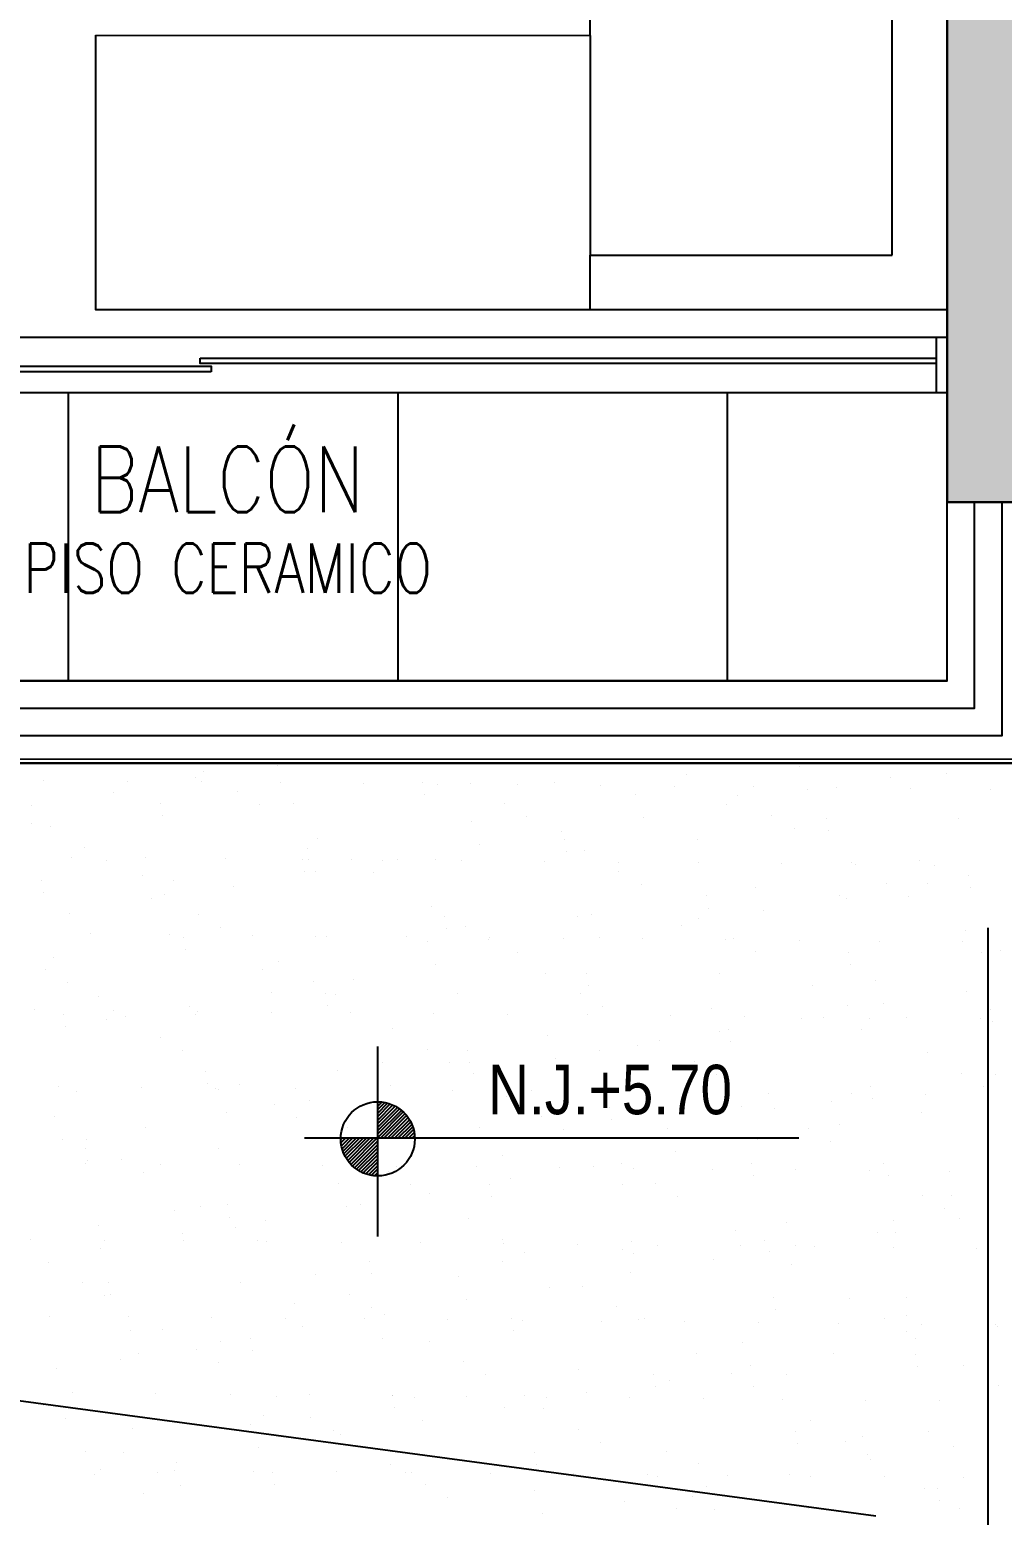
# Model space of a CAD drawing. Header units: millimetres. Extents: x -3 to 53, y -269 to 39.
# Drawn here: x 13.28 to 15.05, y 20.831 to 23.535 of the extents above; entities that cross this region are included whole.
import ezdxf
from ezdxf.enums import TextEntityAlignment as Align
from ezdxf.xclip import XClip

# ---------------------------------------------------------------- set-up
doc = ezdxf.new("R2010")
doc.units = ezdxf.units.MM
doc.header["$LTSCALE"] = 15
doc.header["$XCLIPFRAME"] = 2
for name, pattern in [('ACAD_ISO07W100', [3, 0, -3]), ('HIDDEN2', [0.1875, 0.125, -0.0625]), ('PHANTOM', [63.5, 31.75, -6.35, 6.35, -6.35, 6.35, -6.35]), ('PHANTOM2', [1.25, 0.625, -0.125, 0.125, -0.125, 0.125, -0.125])]:
    doc.linetypes.add(name, pattern=pattern)
doc.layers.get('0').update_dxf_attribs({"color": 250})
for name, color, linetype in [('A-BARANDAS', 250, 'Continuous'), ('A-EJES', 251, 'PHANTOM'), ('A-EST HATCH', 250, 'Continuous'), ('A-EST PLACAS', 250, 'Continuous'), ('A-EST VIGAS', 250, 'HIDDEN2'), ('A-HATCH', 250, 'Continuous'), ('A-MOBILIARIO', 250, 'Continuous'), ('A-MURO BAJO', 251, 'Continuous'), ('A-NIVELES-NPT', 252, 'Continuous'), ('A-PROYECCIONES', 250, 'HIDDEN2'), ('A-TEXTO-ACABADO PISO', 250, 'Continuous'), ('A-TEXTO-AMBIENTE', 252, 'Continuous'), ('DLP_MOBILIARIO FIJO', 250, 'Continuous'), ('DLP_VERDE', 250, 'Continuous')]:
    doc.layers.add(name, color=color, linetype=linetype)
doc.layers.add('A-MUROS', color=252, linetype='Continuous', lineweight=30)
doc.styles.add('R80', font='ARIALN.TTF', dxfattribs={"height": 2.03})
doc.styles.add('ROMANS', font='romans.shx', dxfattribs={"width": 0.8})

# ---------------------------------------------------------------- blocks, each defined once
blk = doc.blocks.new('A$C9f73720c')
at = {"layer": 'A-MURO BAJO'}
blk.add_line((59.2224, 107.0787, 0), (53.4761, 88.235, 0), dxfattribs=at)
at = {"layer": 'A-PROYECCIONES'}
blk.add_line((51.8921, 84.3407, 0), (70.8171, 125.5768, 0), dxfattribs=at)
at = {"layer": 'DLP_VERDE'}
blk.add_line((59.2325, 107.0756), (53.4804, 88.2337), dxfattribs=at)
at = {"layer": 'DLP_VERDE', "linetype": 'Continuous'}
for p, q in [((56.1618, 96.8551), (56.1618, 96.8551)), ((56.1116, 96.7879), (56.1116, 96.7879)), ((56.1964, 96.7845), (56.1964, 96.7845)), ((56.4481, 96.7868), (56.4481, 96.7868)), ((56.3004, 96.7708), (56.3004, 96.7708)), ((56.3225, 96.7679), (56.3225, 96.7679)), ((56.4415, 96.7522), (56.4415, 96.7522)), ((56.3944, 96.7375), (56.3944, 96.7375)), ((56.4129, 96.725), (56.4129, 96.725)), ((56.5455, 96.7385), (56.5455, 96.7385)), ((56.5675, 96.7356), (56.5675, 96.7356)), ((56.1183, 96.7173), (56.1183, 96.7173)), ((56.2484, 96.6943), (56.2484, 96.6943)), ((56.2646, 96.718), (56.2646, 96.718)), ((56.2928, 96.6963), (56.2928, 96.6963)), ((56.5015, 96.7054), (56.5015, 96.7054)), ((56.5563, 96.7168), (56.5563, 96.7168)), ((56.6614, 96.7124), (56.6614, 96.7124)), ((56.0885, 96.6874), (56.0885, 96.6874)), ((56.6755, 96.6856), (56.6755, 96.6856)), ((56.3046, 96.6552), (56.3046, 96.6552)), ((56.6411, 96.6541), (56.6411, 96.6541)), ((56.2702, 96.6237), (56.2702, 96.6237)), ((56.0777, 96.5884), (56.0777, 96.5884)), ((56.5157, 96.5879), (56.5157, 96.5879)), ((56.5874, 96.6048), (56.5874, 96.6048)), ((56.9537, 96.5874), (56.9537, 96.5874)), ((56.2164, 96.5745), (56.2164, 96.5745)), ((56.2212, 96.5802), (56.2212, 96.5802)), ((56.3674, 96.5809), (56.3674, 96.5809)), ((56.6592, 96.5797), (56.6592, 96.5797)), ((56.688, 96.5642), (56.688, 96.5642)), ((56.8055, 96.5803), (56.8055, 96.5803)), ((56.8479, 96.5712), (56.8479, 96.5712)), ((56.8923, 96.5731), (56.8923, 96.5731)), ((57.0972, 96.5791), (57.0972, 96.5791)), ((57.101, 96.5822), (57.101, 96.5822)), ((56.0219, 96.5351), (56.0219, 96.5351)), ((56.0663, 96.5371), (56.0663, 96.5371)), ((56.1263, 96.5536), (56.1263, 96.5536)), ((56.1483, 96.5507), (56.1483, 96.5507)), ((56.2673, 96.535), (56.2673, 96.535)), ((56.275, 96.5462), (56.275, 96.5462)), ((56.4349, 96.5532), (56.4349, 96.5532)), ((56.4793, 96.5551), (56.4793, 96.5551)), ((56.8685, 96.5529), (56.8685, 96.5529)), ((57.205, 96.5517), (57.205, 96.5517)), ((56.3713, 96.5213), (56.3713, 96.5213)), ((56.3933, 96.5184), (56.3933, 96.5184)), ((56.4976, 96.5225), (56.4976, 96.5225)), ((56.8341, 96.5214), (56.8341, 96.5214)), ((56.1266, 96.4922), (56.1266, 96.4922)), ((56.4632, 96.491), (56.4632, 96.491)), ((56.5123, 96.5028), (56.5123, 96.5028)), ((56.6163, 96.4891), (56.6163, 96.4891)), ((56.6384, 96.4862), (56.6384, 96.4862)), ((57.1513, 96.5025), (57.1513, 96.5025)), ((56.0922, 96.4606), (56.0922, 96.4606)), ((56.1805, 96.4513), (56.1805, 96.4513)), ((56.6186, 96.4508), (56.6186, 96.4508)), ((56.7574, 96.4705), (56.7574, 96.4705)), ((56.7803, 96.4721), (56.7803, 96.4721)), ((56.8614, 96.4568), (56.8614, 96.4568)), ((56.8834, 96.4539), (56.8834, 96.4539)), ((57.0566, 96.4503), (57.0566, 96.4503)), ((56.0322, 96.4443), (56.0322, 96.4443)), ((56.324, 96.4431), (56.324, 96.4431)), ((56.4094, 96.4418), (56.4094, 96.4418)), ((56.4703, 96.4438), (56.4703, 96.4438)), ((56.762, 96.4426), (56.762, 96.4426)), ((56.8745, 96.423), (56.8745, 96.423)), ((56.9083, 96.4432), (56.9083, 96.4432)), ((57.0024, 96.4382), (57.0024, 96.4382)), ((57.0344, 96.43), (57.0344, 96.43)), ((57.0788, 96.432), (57.0788, 96.432)), ((57.1064, 96.4246), (57.1064, 96.4246)), ((57.2001, 96.442), (57.2001, 96.442)), ((57.2875, 96.4411), (57.2875, 96.4411)), ((57.3463, 96.4427), (57.3463, 96.4427)), ((56.0385, 96.4114), (56.0385, 96.4114)), ((56.2528, 96.3959), (56.2528, 96.3959)), ((56.4615, 96.405), (56.4615, 96.405)), ((56.6214, 96.412), (56.6214, 96.412)), ((56.6658, 96.4139), (56.6658, 96.4139)), ((57.0615, 96.4202), (57.0615, 96.4202)), ((57.1284, 96.4217), (57.1284, 96.4217)), ((57.2474, 96.406), (57.2474, 96.406)), ((57.398, 96.4191), (57.398, 96.4191)), ((56.0485, 96.387), (56.0485, 96.387)), ((56.2084, 96.394), (56.2084, 96.394)), ((56.6905, 96.3898), (56.6905, 96.3898)), ((57.0271, 96.3887), (57.0271, 96.3887)), ((57.3442, 96.3698), (57.3442, 96.3698)), ((57.3514, 96.3923), (57.3514, 96.3923)), ((57.3735, 96.3894), (57.3735, 96.3894)), ((56.3196, 96.3595), (56.3196, 96.3595)), ((56.6561, 96.3583), (56.6561, 96.3583)), ((55.9742, 96.3335), (55.9742, 96.3335)), ((56.0931, 96.3178), (56.0931, 96.3178)), ((56.2834, 96.3142), (56.2834, 96.3142)), ((56.2852, 96.328), (56.2852, 96.328)), ((56.9733, 96.3394), (56.9733, 96.3394)), ((55.9888, 96.3065), (55.9888, 96.3065)), ((56.1351, 96.3072), (56.1351, 96.3072)), ((56.1971, 96.3041), (56.1971, 96.3041)), ((56.2192, 96.3012), (56.2192, 96.3012)), ((56.4268, 96.306), (56.4268, 96.306)), ((56.5731, 96.3067), (56.5731, 96.3067)), ((56.6024, 96.3091), (56.6024, 96.3091)), ((56.7214, 96.3137), (56.7214, 96.3137)), ((56.8649, 96.3055), (56.8649, 96.3055)), ((57.0111, 96.3061), (57.0111, 96.3061)), ((57.1594, 96.3132), (57.1594, 96.3132)), ((57.2209, 96.2889), (57.2209, 96.2889)), ((57.2545, 96.2875), (57.2545, 96.2875)), ((57.2653, 96.2908), (57.2653, 96.2908)), ((57.3029, 96.3049), (57.3029, 96.3049)), ((56.2315, 96.2787), (56.2315, 96.2787)), ((56.3382, 96.2856), (56.3382, 96.2856)), ((56.4422, 96.2719), (56.4422, 96.2719)), ((56.4642, 96.269), (56.4642, 96.269)), ((56.648, 96.2638), (56.648, 96.2638)), ((56.8079, 96.2708), (56.8079, 96.2708)), ((56.8523, 96.2728), (56.8523, 96.2728)), ((57.061, 96.2819), (57.061, 96.2819)), ((55.9819, 96.2348), (55.9819, 96.2348)), ((56.0263, 96.2367), (56.0263, 96.2367)), ((56.235, 96.2458), (56.235, 96.2458)), ((56.3949, 96.2528), (56.3949, 96.2528)), ((56.4393, 96.2547), (56.4393, 96.2547)), ((56.5832, 96.2533), (56.5832, 96.2533)), ((56.6872, 96.2396), (56.6872, 96.2396)), ((56.7092, 96.2367), (56.7092, 96.2367)), ((56.8835, 96.2572), (56.8835, 96.2572)), ((57.22, 96.256), (57.22, 96.256)), ((56.5126, 96.2268), (56.5126, 96.2268)), ((56.8282, 96.221), (56.8282, 96.221)), ((56.8491, 96.2256), (56.8491, 96.2256)), ((56.9322, 96.2074), (56.9322, 96.2074)), ((57.1663, 96.2067), (57.1663, 96.2067)), ((56.1417, 96.1964), (56.1417, 96.1964)), ((56.4782, 96.1953), (56.4782, 96.1953)), ((56.9543, 96.2045), (56.9543, 96.2045)), ((57.0733, 96.1888), (57.0733, 96.1888)), ((55.9482, 96.1776), (55.9482, 96.1776)), ((56.0916, 96.1694), (56.0916, 96.1694)), ((56.1073, 96.1649), (56.1073, 96.1649)), ((56.2379, 96.1701), (56.2379, 96.1701)), ((56.3862, 96.1771), (56.3862, 96.1771)), ((56.5297, 96.1689), (56.5297, 96.1689)), ((56.6759, 96.1696), (56.6759, 96.1696)), ((56.7954, 96.1764), (56.7954, 96.1764)), ((56.8242, 96.1766), (56.8242, 96.1766)), ((56.9677, 96.1684), (56.9677, 96.1684)), ((57.114, 96.169), (57.114, 96.169)), ((57.1773, 96.1751), (57.1773, 96.1751)), ((57.1993, 96.1722), (57.1993, 96.1722)), ((57.2623, 96.1761), (57.2623, 96.1761)), ((57.3183, 96.1565), (57.3183, 96.1565)), ((56.4244, 96.146), (56.4244, 96.146)), ((56.9944, 96.1296), (56.9944, 96.1296)), ((57.0388, 96.1316), (57.0388, 96.1316)), ((57.2475, 96.1407), (57.2475, 96.1407)), ((55.919, 96.1006), (55.919, 96.1006)), ((56.0535, 96.1156), (56.0535, 96.1156)), ((56.4215, 96.1046), (56.4215, 96.1046)), ((56.5814, 96.1116), (56.5814, 96.1116)), ((56.6258, 96.1136), (56.6258, 96.1136)), ((56.8345, 96.1227), (56.8345, 96.1227)), ((57.0765, 96.1245), (57.0765, 96.1245)), ((56.0085, 96.0866), (56.0085, 96.0866)), ((56.023, 96.0869), (56.023, 96.0869)), ((56.045, 96.084), (56.045, 96.084)), ((56.1684, 96.0936), (56.1684, 96.0936)), ((56.2128, 96.0955), (56.2128, 96.0955)), ((56.7056, 96.0941), (56.7056, 96.0941)), ((57.0421, 96.0929), (57.0421, 96.0929)), ((56.164, 96.0684), (56.164, 96.0684)), ((56.268, 96.0547), (56.268, 96.0547)), ((56.29, 96.0518), (56.29, 96.0518)), ((56.3346, 96.0637), (56.3346, 96.0637)), ((56.6712, 96.0626), (56.6712, 96.0626)), ((55.9027, 96.0335), (55.9027, 96.0335)), ((55.9637, 96.0334), (55.9637, 96.0334)), ((56.051, 96.0405), (56.051, 96.0405)), ((56.1945, 96.0323), (56.1945, 96.0323)), ((56.3002, 96.0322), (56.3002, 96.0322)), ((56.3407, 96.033), (56.3407, 96.033)), ((56.409, 96.0361), (56.409, 96.0361)), ((56.489, 96.04), (56.489, 96.04)), ((56.513, 96.0224), (56.513, 96.0224)), ((56.5351, 96.0195), (56.5351, 96.0195)), ((56.6325, 96.0318), (56.6325, 96.0318)), ((56.7788, 96.0325), (56.7788, 96.0325)), ((56.9271, 96.0395), (56.9271, 96.0395)), ((56.9883, 96.0437), (56.9883, 96.0437)), ((57.0705, 96.0313), (57.0705, 96.0313)), ((57.2168, 96.0319), (57.2168, 96.0319)), ((55.9293, 96.0018), (55.9293, 96.0018)), ((56.6174, 96.0133), (56.6174, 96.0133)), ((56.6541, 96.0038), (56.6541, 96.0038)), ((56.7581, 95.9902), (56.7581, 95.9902)), ((57.2253, 95.9904), (57.2253, 95.9904)), ((57.2695, 95.9918), (57.2695, 95.9918)), ((56.2465, 95.9829), (56.2465, 95.9829)), ((56.608, 95.9635), (56.608, 95.9635)), ((56.7679, 95.9704), (56.7679, 95.9704)), ((56.7801, 95.9873), (56.7801, 95.9873)), ((56.8123, 95.9724), (56.8123, 95.9724)), ((56.8991, 95.9716), (56.8991, 95.9716)), ((57.021, 95.9815), (57.021, 95.9815)), ((57.1809, 95.9885), (57.1809, 95.9885)), ((55.8756, 95.9526), (55.8756, 95.9526)), ((55.9863, 95.9363), (55.9863, 95.9363)), ((56.195, 95.9454), (56.195, 95.9454)), ((56.3549, 95.9524), (56.3549, 95.9524)), ((56.3993, 95.9543), (56.3993, 95.9543)), ((56.8985, 95.9614), (56.8985, 95.9614)), ((57.0031, 95.9579), (57.0031, 95.9579)), ((57.0251, 95.955), (57.0251, 95.955)), ((57.1441, 95.9393), (57.1441, 95.9393)), ((57.2351, 95.9602), (57.2351, 95.9602)), ((55.9419, 95.9344), (55.9419, 95.9344)), ((56.5276, 95.931), (56.5276, 95.931)), ((56.8641, 95.9299), (56.8641, 95.9299)), ((57.1813, 95.911), (57.1813, 95.911)), ((57.2481, 95.9256), (57.2481, 95.9256)), ((55.8593, 95.8957), (55.8593, 95.8957)), ((56.0056, 95.8964), (56.0056, 95.8964)), ((56.1538, 95.9034), (56.1538, 95.9034)), ((56.1567, 95.9007), (56.1567, 95.9007)), ((56.2973, 95.8952), (56.2973, 95.8952)), ((56.4436, 95.8959), (56.4436, 95.8959)), ((56.4932, 95.8995), (56.4932, 95.8995)), ((56.5919, 95.9029), (56.5919, 95.9029)), ((56.7353, 95.8947), (56.7353, 95.8947)), ((56.8816, 95.8954), (56.8816, 95.8954)), ((57.0299, 95.9024), (57.0299, 95.9024)), ((57.1734, 95.8942), (57.1734, 95.8942)), ((55.8488, 95.8697), (55.8488, 95.8697)), ((55.8709, 95.8668), (55.8709, 95.8668)), ((56.1223, 95.8691), (56.1223, 95.8691)), ((56.8104, 95.8806), (56.8104, 95.8806)), ((55.9898, 95.8512), (55.9898, 95.8512)), ((56.0939, 95.8375), (56.0939, 95.8375)), ((56.1159, 95.8346), (56.1159, 95.8346)), ((56.4395, 95.8502), (56.4395, 95.8502)), ((56.9544, 95.8293), (56.9544, 95.8293)), ((56.9988, 95.8312), (56.9988, 95.8312)), ((57.0915, 95.8287), (57.0915, 95.8287)), ((57.2075, 95.8403), (57.2075, 95.8403)), ((56.0685, 95.8199), (56.0685, 95.8199)), ((56.2349, 95.8189), (56.2349, 95.8189)), ((56.3389, 95.8052), (56.3389, 95.8052)), ((56.3609, 95.8023), (56.3609, 95.8023)), ((56.3815, 95.8043), (56.3815, 95.8043)), ((56.5414, 95.8112), (56.5414, 95.8112)), ((56.5858, 95.8132), (56.5858, 95.8132)), ((56.7945, 95.8223), (56.7945, 95.8223)), ((55.9686, 95.7862), (55.9686, 95.7862)), ((56.1284, 95.7932), (56.1284, 95.7932)), ((56.1728, 95.7951), (56.1728, 95.7951)), ((56.4799, 95.7866), (56.4799, 95.7866)), ((56.7206, 95.7983), (56.7206, 95.7983)), ((57.0571, 95.7972), (57.0571, 95.7972)), ((55.8186, 95.7669), (55.8186, 95.7669)), ((55.9621, 95.7586), (55.9621, 95.7586)), ((56.1084, 95.7593), (56.1084, 95.7593)), ((56.2567, 95.7663), (56.2567, 95.7663)), ((56.3497, 95.768), (56.3497, 95.768)), ((56.4001, 95.7581), (56.4001, 95.7581)), ((56.5464, 95.7588), (56.5464, 95.7588)), ((56.5839, 95.773), (56.5839, 95.773)), ((56.6059, 95.7701), (56.6059, 95.7701)), ((56.6862, 95.7668), (56.6862, 95.7668)), ((56.6947, 95.7658), (56.6947, 95.7658)), ((56.7249, 95.7544), (56.7249, 95.7544)), ((56.8382, 95.7576), (56.8382, 95.7576)), ((56.9845, 95.7583), (56.9845, 95.7583)), ((57.0034, 95.7479), (57.0034, 95.7479)), ((57.1327, 95.7653), (57.1327, 95.7653)), ((55.9787, 95.7376), (55.9787, 95.7376)), ((56.3153, 95.7364), (56.3153, 95.7364)), ((56.8289, 95.7407), (56.8289, 95.7407)), ((56.851, 95.7378), (56.851, 95.7378)), ((56.97, 95.7221), (56.97, 95.7221)), ((55.9443, 95.7061), (55.9443, 95.7061)), ((56.6324, 95.7176), (56.6324, 95.7176)), ((57.074, 95.7084), (57.074, 95.7084)), ((57.096, 95.7055), (57.096, 95.7055)), ((56.2615, 95.6872), (56.2615, 95.6872)), ((56.7279, 95.6701), (56.7279, 95.6701)), ((56.7723, 95.672), (56.7723, 95.672)), ((56.9136, 95.6656), (56.9136, 95.6656)), ((56.981, 95.6811), (56.981, 95.6811)), ((57.1409, 95.6881), (57.1409, 95.6881)), ((57.1853, 95.69), (57.1853, 95.69)), ((55.8906, 95.6568), (55.8906, 95.6568)), ((56.1551, 95.645), (56.1551, 95.645)), ((56.3149, 95.652), (56.3149, 95.652)), ((56.3593, 95.654), (56.3593, 95.654)), ((56.568, 95.6631), (56.568, 95.6631)), ((55.7421, 95.627), (55.7421, 95.627)), ((55.7732, 95.6227), (55.7732, 95.6227)), ((55.8157, 95.634), (55.8157, 95.634)), ((55.9019, 95.634), (55.9019, 95.634)), ((55.9197, 95.6203), (55.9197, 95.6203)), ((55.9215, 95.6298), (55.9215, 95.6298)), ((55.9417, 95.6174), (55.9417, 95.6174)), ((55.9463, 95.6359), (55.9463, 95.6359)), ((56.0649, 95.6215), (56.0649, 95.6215)), ((56.2112, 95.6222), (56.2112, 95.6222)), ((56.3595, 95.6292), (56.3595, 95.6292)), ((56.503, 95.621), (56.503, 95.621)), ((56.5426, 95.6353), (56.5426, 95.6353)), ((56.6493, 95.6217), (56.6493, 95.6217)), ((56.7975, 95.6287), (56.7975, 95.6287)), ((56.8792, 95.6341), (56.8792, 95.6341)), ((56.941, 95.6205), (56.941, 95.6205)), ((57.0873, 95.6211), (57.0873, 95.6211)), ((56.0607, 95.6017), (56.0607, 95.6017)), ((56.1647, 95.588), (56.1647, 95.588)), ((56.1717, 95.6049), (56.1717, 95.6049)), ((56.1868, 95.5851), (56.1868, 95.5851)), ((56.5082, 95.6037), (56.5082, 95.6037)), ((56.8254, 95.5849), (56.8254, 95.5849)), ((55.8008, 95.5745), (55.8008, 95.5745)), ((56.1373, 95.5734), (56.1373, 95.5734)), ((56.3057, 95.5694), (56.3057, 95.5694)), ((55.7664, 95.543), (55.7664, 95.543)), ((56.4097, 95.5558), (56.4097, 95.5558)), ((56.4318, 95.5529), (56.4318, 95.5529)), ((56.4545, 95.5545), (56.4545, 95.5545)), ((56.5508, 95.5372), (56.5508, 95.5372)), ((56.9588, 95.5308), (56.9588, 95.5308)), ((57.1065, 95.5329), (57.1065, 95.5329)), ((56.0836, 95.5241), (56.0836, 95.5241)), ((56.3416, 95.5039), (56.3416, 95.5039)), ((56.5014, 95.5109), (56.5014, 95.5109)), ((56.5458, 95.5128), (56.5458, 95.5128)), ((56.6548, 95.5235), (56.6548, 95.5235)), ((56.6768, 95.5206), (56.6768, 95.5206)), ((56.7545, 95.5219), (56.7545, 95.5219)), ((56.7958, 95.5049), (56.7958, 95.5049)), ((56.9144, 95.5289), (56.9144, 95.5289)), ((55.7126, 95.4938), (55.7126, 95.4938)), ((55.7198, 95.4767), (55.7198, 95.4767)), ((55.7298, 95.485), (55.7298, 95.485)), ((55.876, 95.4856), (55.876, 95.4856)), ((55.9286, 95.4858), (55.9286, 95.4858)), ((56.0243, 95.4927), (56.0243, 95.4927)), ((56.0884, 95.4928), (56.0884, 95.4928)), ((56.1328, 95.4948), (56.1328, 95.4948)), ((56.1678, 95.4844), (56.1678, 95.4844)), ((56.3141, 95.4851), (56.3141, 95.4851)), ((56.4623, 95.4921), (56.4623, 95.4921)), ((56.6058, 95.4839), (56.6058, 95.4839)), ((56.7356, 95.5026), (56.7356, 95.5026)), ((56.7521, 95.4846), (56.7521, 95.4846)), ((56.8998, 95.4912), (56.8998, 95.4912)), ((56.9004, 95.4916), (56.9004, 95.4916)), ((56.9218, 95.4883), (56.9218, 95.4883)), ((57.0439, 95.4834), (57.0439, 95.4834)), ((57.0721, 95.5014), (57.0721, 95.5014)), ((56.3647, 95.4722), (56.3647, 95.4722)), ((56.7012, 95.471), (56.7012, 95.471)), ((57.0184, 95.4522), (57.0184, 95.4522)), ((57.0408, 95.4727), (57.0408, 95.4727)), ((55.9938, 95.4418), (55.9938, 95.4418)), ((56.3303, 95.4407), (56.3303, 95.4407)), ((56.6475, 95.4218), (56.6475, 95.4218)), ((55.7455, 95.4031), (55.7455, 95.4031)), ((55.7676, 95.4002), (55.7676, 95.4002)), ((55.9594, 95.4103), (55.9594, 95.4103)), ((55.8866, 95.3845), (55.8866, 95.3845)), ((55.9906, 95.3708), (55.9906, 95.3708)), ((56.0126, 95.3679), (56.0126, 95.3679)), ((56.2765, 95.3914), (56.2765, 95.3914)), ((56.6879, 95.3697), (56.6879, 95.3697)), ((56.7323, 95.3716), (56.7323, 95.3716)), ((56.9286, 95.3699), (56.9286, 95.3699)), ((56.941, 95.3807), (56.941, 95.3807)), ((55.6891, 95.3561), (55.6891, 95.3561)), ((55.8326, 95.3478), (55.8326, 95.3478)), ((55.9056, 95.3611), (55.9056, 95.3611)), ((55.9789, 95.3485), (55.9789, 95.3485)), ((56.1151, 95.3447), (56.1151, 95.3447)), ((56.1272, 95.3556), (56.1272, 95.3556)), ((56.1316, 95.3522), (56.1316, 95.3522)), ((56.2706, 95.3473), (56.2706, 95.3473)), ((56.2749, 95.3517), (56.2749, 95.3517)), ((56.3193, 95.3536), (56.3193, 95.3536)), ((56.4169, 95.348), (56.4169, 95.348)), ((56.5281, 95.3627), (56.5281, 95.3627)), ((56.5652, 95.355), (56.5652, 95.355)), ((56.7087, 95.3468), (56.7087, 95.3468)), ((56.8549, 95.3475), (56.8549, 95.3475)), ((57.0032, 95.3545), (57.0032, 95.3545)), ((55.7021, 95.3266), (55.7021, 95.3266)), ((55.8619, 95.3336), (55.8619, 95.3336)), ((55.9063, 95.3356), (55.9063, 95.3356)), ((56.2356, 95.3386), (56.2356, 95.3386)), ((56.2576, 95.3357), (56.2576, 95.3357)), ((56.3766, 95.32), (56.3766, 95.32)), ((56.5577, 95.3395), (56.5577, 95.3395)), ((56.8942, 95.3383), (56.8942, 95.3383)), ((56.1867, 95.3091), (56.1867, 95.3091)), ((56.4806, 95.3063), (56.4806, 95.3063)), ((56.5027, 95.3034), (56.5027, 95.3034)), ((56.5233, 95.308), (56.5233, 95.308)), ((56.6216, 95.2877), (56.6216, 95.2877)), ((56.8404, 95.2891), (56.8404, 95.2891)), ((55.8158, 95.2788), (55.8158, 95.2788)), ((56.1523, 95.2776), (56.1523, 95.2776)), ((56.7256, 95.274), (56.7256, 95.274)), ((56.7477, 95.2711), (56.7477, 95.2711)), ((55.7814, 95.2472), (55.7814, 95.2472)), ((56.4695, 95.2587), (56.4695, 95.2587)), ((56.8667, 95.2555), (56.8667, 95.2555)), ((56.9707, 95.2418), (56.9707, 95.2418)), ((56.9927, 95.2389), (56.9927, 95.2389)), ((55.6437, 95.2119), (55.6437, 95.2119)), ((55.792, 95.219), (55.792, 95.219)), ((55.9354, 95.2107), (55.9354, 95.2107)), ((56.0817, 95.2114), (56.0817, 95.2114)), ((56.0986, 95.2284), (56.0986, 95.2284)), ((56.23, 95.2184), (56.23, 95.2184)), ((56.3735, 95.2102), (56.3735, 95.2102)), ((56.4614, 95.2105), (56.4614, 95.2105)), ((56.5058, 95.2124), (56.5058, 95.2124)), ((56.5197, 95.2109), (56.5197, 95.2109)), ((56.668, 95.2179), (56.668, 95.2179)), ((56.7146, 95.2215), (56.7146, 95.2215)), ((56.7506, 95.2068), (56.7506, 95.2068)), ((56.8115, 95.2097), (56.8115, 95.2097)), ((56.8744, 95.2285), (56.8744, 95.2285)), ((56.9188, 95.2304), (56.9188, 95.2304)), ((56.9578, 95.2104), (56.9578, 95.2104)), ((55.7277, 95.198), (55.7277, 95.198)), ((55.8886, 95.1855), (55.8886, 95.1855)), ((56.0484, 95.1924), (56.0484, 95.1924)), ((56.0928, 95.1944), (56.0928, 95.1944)), ((56.3016, 95.2035), (56.3016, 95.2035)), ((55.6799, 95.1764), (55.6799, 95.1764)), ((55.7124, 95.1673), (55.7124, 95.1673)), ((55.8164, 95.1536), (55.8164, 95.1536)), ((56.3797, 95.1764), (56.3797, 95.1764)), ((56.7162, 95.1753), (56.7162, 95.1753)), ((55.8384, 95.1507), (55.8384, 95.1507)), ((55.9574, 95.135), (55.9574, 95.135)), ((56.0088, 95.1461), (56.0088, 95.1461)), ((56.3453, 95.1449), (56.3453, 95.1449)), ((56.6625, 95.126), (56.6625, 95.126)), ((55.9744, 95.1145), (55.9744, 95.1145)), ((56.0614, 95.1214), (56.0614, 95.1214)), ((56.0835, 95.1185), (56.0835, 95.1185)), ((56.2025, 95.1028), (56.2025, 95.1028)), ((56.0383, 95.0736), (56.0383, 95.0736)), ((56.1845, 95.0743), (56.1845, 95.0743)), ((56.2916, 95.0957), (56.2916, 95.0957)), ((56.3065, 95.0891), (56.3065, 95.0891)), ((56.3285, 95.0862), (56.3285, 95.0862)), ((56.3328, 95.0813), (56.3328, 95.0813)), ((56.4475, 95.0705), (56.4475, 95.0705)), ((56.4763, 95.0731), (56.4763, 95.0731)), ((56.6226, 95.0738), (56.6226, 95.0738)), ((56.6923, 95.0712), (56.6923, 95.0712)), ((56.7709, 95.0808), (56.7709, 95.0808)), ((56.9011, 95.0804), (56.9011, 95.0804)), ((56.9143, 95.0726), (56.9143, 95.0726)), ((56.9436, 95.0741), (56.9436, 95.0741)), ((56.2349, 95.0513), (56.2349, 95.0513)), ((56.2793, 95.0532), (56.2793, 95.0532)), ((56.4881, 95.0623), (56.4881, 95.0623)), ((56.5515, 95.0568), (56.5515, 95.0568)), ((56.5727, 95.0438), (56.5727, 95.0438)), ((56.5735, 95.0539), (56.5735, 95.0539)), ((56.6479, 95.0693), (56.6479, 95.0693)), ((56.6925, 95.0383), (56.6925, 95.0383)), ((56.7965, 95.0246), (56.7965, 95.0246)), ((56.8185, 95.0217), (56.8185, 95.0217)), ((56.9092, 95.0426), (56.9092, 95.0426)), ((56.5383, 95.0122), (56.5383, 95.0122)), ((56.8555, 94.9933), (56.8555, 94.9933)), ((56.9375, 95.006), (56.9375, 95.006)), ((56.4845, 94.963), (56.4845, 94.963)), ((56.4357, 94.9442), (56.4357, 94.9442)), ((56.5791, 94.936), (56.5791, 94.936)), ((56.7254, 94.9367), (56.7254, 94.9367)), ((56.8737, 94.9437), (56.8737, 94.9437)), ((56.6746, 94.9212), (56.6746, 94.9212)), ((56.7657, 94.9111), (56.7657, 94.9111)), ((56.8344, 94.9281), (56.8344, 94.9281)), ((56.8788, 94.9301), (56.8788, 94.9301)), ((56.7313, 94.8795), (56.7313, 94.8795))]:
    blk.add_line(p, q, dxfattribs=at)
at = {"style": 'R80'}
for height, rotation, p in [(0.09, 0.009, (39.554, 141.0046, 0)), (0.09, 0.009, (45.7984, 139.3226, 0)), (0.09, 0.009, (50.4634, 135.3578, 0)), (0.09, 0.009, (41.9784, 129.0436, 0)), (0.09, 0.009, (37.8409, 128.6089, 0)), (0.09, 0.009, (35.483, 116.3582, 0)), (0.09, 0.009, (38.5607, 113.6321, 0)), (0.09, 0.009, (45.1292, 84.3757, 0)), (0.09, 0.009, (43.9111, 83.9335, 0)), (0.09, 0.009, (43.1485, 83.401, 0)), (0.09, 0.009, (28.0067, 80.1071, 0)), (0.09, 0.009, (44.3753, 79.9046, 0)), (0.09, 0.009, (55.151, 79.2173, 0)), (0.09, 0.009, (38.2608, 76.0049)), (0.09, 0.009, (39.0036, 75.5558)), (0.09, 0.009, (27.5137, 75.2133, 0)), (0.09, 0.009, (27.5137, 75.2133, 0)), (0.09, 0.009, (39.8519, 75.1543)), (0.09, 0.009, (25.3599, 70.2709, 0)), (0.09, 0.009, (32.1646, 69.192, 0)), (0.09, 0.009, (32.1646, 69.192, 0)), (0.09, 0.009, (26.9947, 68.6392, 0)), (0.09, 0.009, (59.8504, 67.3859, 0)), (0.09, 0.009, (24.839, 65.5107, 0)), (0.09, 0.009, (24.839, 65.5107, 0)), (0.09, 0.009, (33.5008, 60.261, 0)), (0.09, 0.009, (33.5008, 60.261, 0)), (0.09, 347.3908, (17.1069, 59.2726, 0)), (0.09, 0.009, (26.4708, 59.2035, 0)), (0.09, 0.009, (26.4708, 59.2035, 0)), (0.09, 0.009, (23.1216, 58.7685, 0)), (0.09, 0.009, (23.1216, 58.7685, 0)), (0.09, 0.009, (27.6632, 55.3959, 0)), (0.09, 0.009, (27.6632, 55.3959, 0)), (0.09, 0.009, (22.2239, 54.9818, 0)), (0.09, 0.009, (22.2239, 54.9818, 0)), (0.09, 0.009, (65.7174, 53.5803, 0)), (0.09, 0.009, (38.377, 51.7166, 0)), (0.09, 0.009, (38.377, 51.7166, 0)), (0.09, 0.009, (21.0294, 51.3767, 0)), (0.09, 0.009, (21.0294, 51.3767, 0)), (0.09, 0.009, (29.4091, 50.8876, 0)), (0.09, 0.009, (29.4091, 50.8876, 0)), (0.09, 0.009, (22.5184, 48.0808, 0)), (0.09, 0.009, (22.5184, 48.0808, 0)), (0.09, 0.009, (32.8305, 47.9478, 0)), (0.09, 0.009, (38.6414, 47.9238, 0)), (0.09, 1.5576, (45.5013, 47.0033, 0)), (0.09, 1.5576, (45.5013, 47.0033, 0)), (0.09, 1.5576, (42.9613, 45.8781, 0)), (0.09, 0.009, (31.2252, 43.4352, 0)), (0.09, 0.009, (31.2252, 43.4352, 0)), (0.09, 0.009, (24.8291, 43.3056, 0)), (0.09, 0.009, (24.8291, 43.3056, 0)), (0.09, 0.009, (28.8684, 42.6092, 0)), (0.09, 0.009, (28.8684, 42.6092, 0)), (0.09, 0.009, (46.0815, 42.4048, 0)), (0.09, 0.009, (19.0307, 42.0559, 0)), (0.09, 0.009, (19.0307, 42.0559, 0)), (0.09, 0.009, (70.9067, 41.0329, 0)), (0.09, 0.009, (22.7765, 38.7407, 0)), (0.09, 0.009, (22.7765, 38.7407, 0)), (0.09, 0.009, (17.8952, 37.4624, 0)), (0.09, 0.009, (17.8952, 37.4624, 0)), (0.09, 0.009, (25.8226, 33.2142, 0)), (0.09, 0.009, (21.5027, 31.2754, 0)), (0.1403, 0.009, (43.0178, 29.8778, 0)), (0.09, 0.009, (24.3978, 29.2659, 0)), (0.09, 0.009, (49.7565, 29.0287, 0)), (0.09, 0.009, (16.51, 28.4123, 0)), (0.09, 0.009, (16.51, 28.4123, 0)), (0.09, 0.009, (40.7946, 24.893, 0)), (0.09, 0.009, (18.1268, 23.6374, 0)), (0.09, 0.009, (20.346, 20.3291, 0)), (0.09, 0.009, (38.3365, 19.4632, 0)), (0.09, 0.009, (18.2869, 15.9828, 0)), (0.09, 0.009, (36.6694, 12.5977, 0)), (0.09, 337.7998, (24.7536, 11.2334, 0)), (0.09, 0.009, (33.5928, 10.3508, 0)), (0.09, 337.7998, (21.6109, 10.1247, 0)), (0.09, 337.7998, (16.5605, 9.5998, 0)), (0.09, 337.7998, (29.9414, 8.9534, 0)), (0.09, 337.7998, (31.6402, 7.9561, 0)), (0.09, 337.7998, (26.736, 7.7966, 0)), (0.09, 337.7998, (32.0288, 7.0232, 0)), (0.09, 0.009, (16.5347, 5.5678, 0)), (0.09, 0.009, (23.3239, 5.5763, 0)), (0.09, 0.009, (34.4718, 3.6379, 0))]:
    blk.add_attdef('N.P.T.+0.00', text='', height=height, rotation=rotation, dxfattribs=at).set_placement(p, align=Align.MIDDLE_CENTER)
for p in [(49.9263, 138.2431, 0), (56.6904, 136.252, 0), (60.5336, 135.5237, 0), (42.6322, 135.1839), (46.2516, 126.9171), (35.1548, 97.8545, 0), (31.2618, 93.9445, 0), (17.9393, 86.8861, 0), (34.7444, 85.6148, 0), (35.5048, 81.4636, 0), (34.6534, 76.9929, 0), (59.6668, 73.2509), (40.4113, 65.8421, 0), (43.5611, 65.2125, 0), (64.4681, 61.3857), (43.9111, 51.4927, 0), (32.9744, 51.0828, 0), (48.0327, 50.0735, 0), (69.3242, 50.0814, 0), (52.9599, 39.4701, 0), (74.4159, 35.7467, 0)]:
    blk.add_attdef('N.P.T.+0.00', text='', height=0.2109, dxfattribs=at).set_placement(p, align=Align.MIDDLE_CENTER)
blk = doc.blocks.new('est_P1')
at = {"layer": 'A-EST HATCH'}
h = blk.add_hatch(color=256, dxfattribs=at)
h.dxf.hatch_style = 1
h.paths.add_polyline_path([(-9.144, -13.7899), (-9.144, -7.725), (-10.644, -7.725), (-10.644, -8.475), (-10.794, -8.475), (-10.794, -7.525), (-8.994, -7.525), (-8.994, -8.4), (-7.494, -8.4), (-7.494, -7.9), (-7.344, -7.9), (-7.344, -8.6), (-8.994, -8.6), (-8.994, -13.7899)])
h.paths.add_polyline_path([(-30.244, -3.725), (-28.644, -3.725), (-28.644, -0.625), (-29.844, -0.625), (-29.844, -0.475), (-28.494, -0.475), (-28.494, -3.875), (-30.244, -3.875)])
h.paths.add_polyline_path([(-31.044, -0.475), (-31.194, -0.475), (-31.194, -3.875), (-31.044, -3.875)])
h.paths.add_polyline_path([(-36.544, 0), (-36.844, 0), (-36.844, -0.15), (-36.694, -0.15), (-36.694, -3.225), (-36.544, -3.225)])
h.paths.add_polyline_path([(-33.594, -0.625), (-33.594, -3.725), (-31.994, -3.725), (-31.994, -3.875), (-33.744, -3.875), (-33.744, -0.475), (-32.394, -0.475), (-32.394, -0.625)])
h.paths.add_polyline_path([(-42.844, -0.15), (-43.444, -0.15), (-43.444, 0), (-42.694, 0), (-42.694, -3.4), (-43.844, -3.4), (-43.844, -3.25), (-42.844, -3.25)])
h.paths.add_polyline_path([(-44.644, 0), (-44.644, -3.4), (-44.794, -3.4), (-44.794, 0)])
h.paths.add_polyline_path([(-45.594, -3.25), (-47.194, -3.25), (-47.194, -0.15), (-45.994, -0.15), (-45.994, 0), (-47.344, 0), (-47.344, -3.4), (-45.594, -3.4)])
h.paths.add_polyline_path([(-42.844, -13.7), (-43.444, -13.7), (-43.444, -13.85), (-42.694, -13.85), (-42.694, -10.45), (-43.844, -10.45), (-43.844, -10.6), (-42.844, -10.6)])
h.paths.add_polyline_path([(-44.644, -13.85), (-44.644, -10.45), (-44.794, -10.45), (-44.794, -13.85)])
h.paths.add_polyline_path([(-45.594, -10.6), (-47.194, -10.6), (-47.194, -13.7), (-45.994, -13.7), (-45.994, -13.85), (-47.344, -13.85), (-47.344, -10.45), (-45.594, -10.45)])
h.paths.add_polyline_path([(-39.994, -10.35), (-39.844, -10.35), (-39.844, -13.6999), (-39.694, -13.6999), (-39.694, -13.8499), (-39.994, -13.8499)])
h.paths.add_polyline_path([(-30.244, -10.125), (-28.644, -10.125), (-28.644, -13.225), (-29.844, -13.225), (-29.844, -13.375), (-28.494, -13.375), (-28.494, -9.975), (-30.244, -9.975)])
h.paths.add_polyline_path([(-31.044, -13.375), (-31.194, -13.375), (-31.194, -9.975), (-31.044, -9.975)])
h.paths.add_polyline_path([(-36.544, -13.85), (-36.844, -13.8499), (-36.844, -13.7), (-36.694, -13.7), (-36.694, -10.625), (-36.544, -10.625)])
h.paths.add_polyline_path([(-33.594, -13.225), (-33.594, -10.125), (-31.994, -10.125), (-31.994, -9.975), (-33.744, -9.975), (-33.744, -13.375), (-32.394, -13.375), (-32.394, -13.225)])
h.paths.add_polyline_path([(-17.094, -3.725), (-18.694, -3.725), (-18.694, -0.625), (-17.494, -0.625), (-17.494, -0.475), (-18.844, -0.475), (-18.844, -3.875), (-17.094, -3.875)])
h.paths.add_polyline_path([(-16.294, -0.475), (-16.144, -0.475), (-16.144, -3.875), (-16.294, -3.875)])
h.paths.add_polyline_path([(-10.494, 0), (-10.494, -0.15), (-10.644, -0.15), (-10.644, -3.225), (-10.794, -3.225), (-10.794, 0)])
h.paths.add_polyline_path([(-13.744, -0.625), (-13.744, -3.725), (-15.344, -3.725), (-15.344, -3.875), (-13.594, -3.875), (-13.594, -0.475), (-14.944, -0.475), (-14.944, -0.625)])
h.paths.add_polyline_path([(-8.994, -5.25), (-7.344, -5.25), (-7.344, -5.95), (-7.494, -5.95), (-7.494, -5.45), (-8.994, -5.45), (-8.994, -6.325), (-10.794, -6.325), (-10.794, -5.375), (-10.644, -5.375), (-10.644, -6.125), (-9.144, -6.125), (-9.144, -0.06), (-8.994, -0.06)])
h.paths.add_polyline_path([(-4.494, -0.15), (-3.894, -0.15), (-3.894, 0), (-4.644, 0), (-4.644, -3.4), (-3.494, -3.4), (-3.494, -3.25), (-4.494, -3.25)])
h.paths.add_polyline_path([(-2.694, 0), (-2.694, -3.4), (-2.544, -3.4), (-2.544, 0)])
h.paths.add_polyline_path([(-1.744, -3.25), (-0.144, -3.25), (-0.144, -0.15), (-1.344, -0.15), (-1.344, 0), (0.006, 0), (0.006, -3.4), (-1.744, -3.4)])
h.paths.add_polyline_path([(-2.694, -13.85), (-2.694, -10.4499), (-2.544, -10.4499), (-2.544, -13.85)])
h.paths.add_polyline_path([(-1.744, -10.5999), (-0.144, -10.5999), (-0.144, -13.7), (-1.344, -13.7), (-1.344, -13.85), (0.006, -13.85), (0.006, -10.4499), (-1.744, -10.4499)])
h.paths.add_polyline_path([(-7.344, -10.35), (-7.494, -10.35), (-7.494, -13.6999), (-7.644, -13.6999), (-7.644, -13.8499), (-7.344, -13.85)])
h.paths.add_polyline_path([(-17.094, -10.125), (-18.694, -10.125), (-18.694, -13.225), (-17.494, -13.225), (-17.494, -13.375), (-18.844, -13.375), (-18.844, -9.975), (-17.094, -9.975)])
h.paths.add_polyline_path([(-16.294, -13.375), (-16.144, -13.375), (-16.144, -9.975), (-16.294, -9.975)])
h.paths.add_polyline_path([(-10.794, -13.85), (-10.494, -13.8499), (-10.494, -13.6999), (-10.644, -13.7), (-10.644, -10.625), (-10.794, -10.625)])
h.paths.add_polyline_path([(-13.744, -13.225), (-13.744, -10.125), (-15.344, -10.125), (-15.344, -9.975), (-13.594, -9.975), (-13.594, -13.375), (-14.944, -13.375), (-14.944, -13.225)])
h.paths.add_polyline_path([(-38.344, -7.525), (-36.544, -7.525), (-36.544, -8.475), (-36.694, -8.475), (-36.694, -7.725), (-38.194, -7.725), (-38.194, -13.7899), (-38.344, -13.7899), (-38.344, -8.6), (-39.994, -8.6), (-39.994, -7.9), (-39.844, -7.9), (-39.844, -8.4), (-38.344, -8.4)])
h.paths.add_polyline_path([(-4.644, -13.85), (-4.644, -10.4499), (-3.494, -10.4499), (-3.494, -10.5999), (-4.494, -10.5999), (-4.494, -13.7), (-3.894, -13.7), (-3.894, -13.85)])
h.paths.add_polyline_path([(-1.7407, -5.5), (-1.594, -5.5), (-1.594, -4.3), (-3.744, -4.3), (-3.744, -4.45), (-3.294, -4.45), (-3.294, -6.05), (-3.094, -6.05), (-3.094, -4.45), (-1.744, -4.45), (-1.744, -5.5)], flags=17)
h.paths.add_polyline_path([(-1.7407, -8.3499), (-1.594, -8.3499), (-1.594, -9.5499), (-3.744, -9.5499), (-3.744, -9.3999), (-3.294, -9.4), (-3.294, -7.8), (-3.094, -7.8), (-3.094, -9.4), (-1.744, -9.3999), (-1.744, -8.3499)], flags=17)
h.paths.add_polyline_path([(-7.494, -6.85), (-4.644, -6.85), (-4.644, -4.3), (-4.494, -4.3), (-4.494, -6.85), (-1.744, -6.85), (-1.744, -6.25), (-1.594, -6.25), (-1.594, -6.85), (1.156, -6.85), (1.156, -2.8), (1.356, -2.8), (1.356, -11.05), (1.156, -11.05), (1.156, -7), (-1.594, -7), (-1.594, -7.5999), (-1.744, -7.5999), (-1.744, -7), (-4.494, -7), (-4.494, -9.5499), (-4.644, -9.5499), (-4.644, -7), (-7.494, -7)])
h.paths.add_polyline_path([(-7.344, 0), (-7.344, -3.5), (-7.494, -3.5), (-7.494, -0.15), (-7.644, -0.15), (-7.644, 0)])
h.paths.add_polyline_path([(-38.344, -0.06), (-38.344, -5.25), (-39.994, -5.25), (-39.994, -5.95), (-39.844, -5.95), (-39.844, -5.45), (-38.344, -5.45), (-38.344, -6.325), (-36.544, -6.325), (-36.544, -5.375), (-36.694, -5.375), (-36.694, -6.125), (-38.194, -6.125), (-38.194, -0.06)])
h.paths.add_polyline_path([(-45.744, -6.85), (-48.494, -6.85), (-48.494, -2.8), (-48.694, -2.8), (-48.694, -11.0499), (-48.494, -11.0499), (-48.494, -6.9999), (-45.744, -7), (-45.744, -7.6), (-45.594, -7.6), (-45.594, -7), (-42.844, -7), (-42.844, -9.55), (-42.694, -9.55), (-42.694, -6.9999), (-39.8439, -6.9999), (-39.8439, -6.85), (-42.694, -6.85), (-42.694, -4.3), (-42.844, -4.3), (-42.844, -6.85), (-45.594, -6.85), (-45.594, -6.25), (-45.744, -6.25)])
h.paths.add_polyline_path([(-39.994, 0), (-39.694, 0), (-39.694, -0.15), (-39.844, -0.15), (-39.8439, -3.5), (-39.994, -3.5)])
h.paths.add_polyline_path([(-45.5972, -5.5), (-45.744, -5.5), (-45.744, -4.3), (-43.594, -4.3), (-43.594, -4.45), (-44.044, -4.45), (-44.044, -6.05), (-44.244, -6.05), (-44.244, -4.45), (-45.594, -4.45), (-45.594, -5.5)], flags=17)
h.paths.add_polyline_path([(-45.5972, -8.35), (-45.744, -8.35), (-45.744, -9.55), (-43.594, -9.55), (-43.594, -9.4), (-44.044, -9.4), (-44.044, -7.8), (-44.244, -7.8), (-44.244, -9.4), (-45.594, -9.4), (-45.594, -8.35)], flags=17)
h.paths.add_polyline_path([(-25.344, -6.325), (-25.494, -6.325), (-25.494, -2.625), (-25.344, -2.625)])
h.paths.add_polyline_path([(-21.094, -6.325), (-11.694, -6.325), (-11.694, -6.175), (-15.244, -6.175), (-15.244, -4.775), (-15.444, -4.775), (-15.444, -6.175), (-18.344, -6.175), (-18.344, -4.775), (-18.494, -4.775), (-18.494, -6.175), (-20.894, -6.175), (-20.894, -4.925), (-19.244, -4.925), (-19.244, -4.775), (-21.519, -4.775), (-21.519, -4.925), (-21.094, -4.925)])
h.paths.add_polyline_path([(-21.544, -6.325), (-23.544, -6.325), (-23.544, -6.175), (-21.694, -6.175), (-21.694, -2.775), (-23.544, -2.775), (-23.544, -2.625), (-21.694, -2.625), (-21.694, -0.475), (-20.844, -0.475), (-20.844, -0.625), (-21.544, -0.625)])
h.paths.add_polyline_path([(-26.244, -4.925), (-26.244, -6.325), (-35.644, -6.325), (-35.644, -6.175), (-32.094, -6.175), (-32.094, -4.775), (-31.894, -4.775), (-31.894, -6.175), (-28.994, -6.175), (-28.994, -4.775), (-28.844, -4.775), (-28.844, -6.175), (-26.444, -6.175), (-26.444, -4.925), (-28.094, -4.925), (-28.094, -4.775), (-25.899, -4.7733), (-25.899, -4.9233)])
h.paths.add_polyline_path([(-25.874, -0.6233), (-26.494, -0.625), (-26.494, -0.475), (-25.674, -0.4733), (-25.674, -6.3233), (-25.874, -6.3233)])
h.paths.add_polyline_path([(-25.674, -9.0983), (-25.674, -13.3733), (-26.494, -13.375), (-26.494, -13.225), (-25.874, -13.2233), (-25.874, -9.0983)])
h.paths.add_polyline_path([(-27.644, -9.075), (-27.644, -8.925), (-25.874, -8.9234), (-25.874, -7.6733), (-28.394, -7.675), (-28.394, -9.075), (-28.544, -9.075), (-28.544, -7.675), (-31.894, -7.675), (-31.894, -9.075), (-32.094, -9.075), (-32.094, -7.675), (-35.644, -7.675), (-35.644, -7.525), (-25.674, -7.5234), (-25.674, -9.0733)])
h.paths.add_polyline_path([(-19.694, -9.075), (-19.694, -8.925), (-21.494, -8.925), (-21.494, -7.675), (-18.944, -7.675), (-18.944, -9.075), (-18.794, -9.075), (-18.794, -7.675), (-15.444, -7.675), (-15.444, -9.075), (-15.244, -9.075), (-15.244, -7.675), (-11.694, -7.675), (-11.694, -7.525), (-21.694, -7.525), (-21.694, -9.075)])
h.paths.add_polyline_path([(-22.694, -12.8249), (-25.344, -12.825), (-25.344, -10.175), (-22.994, -10.175), (-22.994, -9.625), (-22.694, -9.625), (-22.694, -9.475), (-23.144, -9.475), (-23.144, -10.025), (-25.344, -10.025), (-25.344, -7.675), (-24.144, -7.675), (-24.144, -7.525), (-25.494, -7.525), (-25.494, -12.975), (-22.694, -12.975)])
h.paths.add_polyline_path([(-21.694, -13.375), (-20.844, -13.375), (-20.844, -13.225), (-21.544, -13.225), (-21.544, -9.1), (-21.694, -9.1)])
at = {"layer": 'A-EST PLACAS', "elevation": 0}
blk.add_lwpolyline([(-33.594, -13.225), (-33.594, -10.125), (-31.994, -10.125), (-31.994, -9.975), (-33.744, -9.975), (-33.744, -13.375), (-32.394, -13.375), (-32.394, -13.225)], close=True, dxfattribs=at)
at = {"layer": 'A-EST VIGAS', "elevation": 0}
blk.add_lwpolyline([(-33.594, -13.375), (-33.594, -13.8503), (-36.544, -13.8503)], dxfattribs=at)
blk = doc.blocks.new('SIM NIVEL PLANTA')
at = {"linetype": 'Continuous'}
h = blk.add_hatch(dxfattribs=at)
h.set_pattern_fill('_USER', color=256, scale=0.089997, angle=45, style=0, pattern_type=0)
h.set_pattern_definition([(45, (31854.49523, 23864.84028), (-0.06363728001, 0.06363728001), [])])
h.paths.add_polyline_path([(-17.329, 0), (-15.979, 0, 0.409209), (-17.329, 1.327)])
h.paths.add_polyline_path([(-18.679, 0, 0.004279), (-18.679, -0.023, 0.414214), (-17.329, -1.373), (-17.329, 0)])
for p, q in [((-17.329, -3.577), (-17.329, 3.344)), ((-2, 0), (-20, 0))]:
    blk.add_line(p, q)
blk.add_circle((-17.329, -0.023), 1.35, dxfattribs=at)
at = {"style": 'R80'}
blk.add_attdef('N.P.T.+0.00', text='', height=1.8, dxfattribs=at).set_placement((-8.871, 1.774), align=Align.MIDDLE_CENTER)
blk = doc.blocks.new('SOFA SEC')
for p, q in [((0, 0.65), (0.1, 0.65)), ((0.1, 0.65), (0.1, 0.1)), ((0.5, 0.65), (0.1, 0.65)), ((0.75, 0.65), (0.75, 0.1)), ((1.4, 0.65), (1.4, 0.1)), ((0.1, 0.1), (2.05, 0.1))]:
    blk.add_line(p, q)
blk.add_lwpolyline([(0.5, 1.55), (0.5, 0.65), (2.05, 0.65), (2.05, 0), (0, 0), (0, 1.55)], close=True)
blk = doc.blocks.new('Ejes_Torre G')
at = {"layer": 'A-EJES', "linetype": 'PHANTOM2', "ltscale": 0.5}
blk.add_lwpolyline([(15.025, -2.75), (15.025, -0.3)], dxfattribs=at)

msp = doc.modelspace()

# ---------------------------------------------------------------- block references
at = {"linetype": 'ACAD_ISO07W100', "ltscale": 5}
ref = msp.add_blockref('A$C9f73720c', (-94.0043, 47.5864), dxfattribs=dict(at, rotation=286.9770955472961))
XClip(ref).set_block_clipping_path([(53.9739667831, 80.2683385944), (69.3730303047, 130.7085147865), (51.0595701083, 136.2994971771), (35.6605065867, 85.8593209849)])

# ---------------------------------------------------------------- next in the draw order: hatches: boundary and pattern name
at = {"layer": 'A-HATCH'}
h = msp.add_hatch(dxfattribs=at)
h.set_pattern_fill('_USER', color=256, scale=0.6, double=1, pattern_type=0)
h.set_pattern_definition([(360, (12.15, 22.34997), (0, 0.6), []), (90, (12.15, 22.34997), (-0.6, 4e-17), [])])
h.paths.add_polyline_path([(14.95, 22.35), (14.95, 22.875), (12.15, 22.875), (12.15, 22.35)])

# ---------------------------------------------------------------- next in the draw order: linework, layer by layer
at = {"layer": 'A-BARANDAS'}
for points in [[(12.15, 22.3), (15, 22.3), (15, 22.675)], [(12.15, 22.25), (15.05, 22.25), (15.05, 22.675)]]:
    msp.add_lwpolyline(points, dxfattribs=at)
at = {"layer": 'A-MURO BAJO'}
for p, q in [((14.93, 22.975, 0), (12.17, 22.975, 0)), ((12.17, 22.875, 0), (14.93, 22.875, 0))]:
    msp.add_line(p, q, dxfattribs=at)
msp.add_lwpolyline([(12.15, 22.35), (14.95, 22.35), (14.95, 22.675)], dxfattribs=at)
at = {"layer": 'A-MURO BAJO', "elevation": 0}
msp.add_lwpolyline([(12.15, 22.2), (15.1, 22.2)], dxfattribs=at)
at = {"layer": 'A-MUROS'}
for q in [(14.95, 26.075), (16.3, 22.675)]:
    msp.add_line((14.95, 22.675), q, dxfattribs=at)
at = {"layer": 'DLP_MOBILIARIO FIJO', "elevation": 0}
for points in [[(14.95, 22.975), (14.93, 22.975), (14.93, 22.875), (14.95, 22.875)], [(13.59, 22.9375), (14.93, 22.9375), (14.93, 22.9275), (13.59, 22.9275)], [(13.61, 22.9125), (12.17, 22.9125), (12.17, 22.9225), (13.61, 22.9225)]]:
    msp.add_lwpolyline(points, close=True, dxfattribs=at)

# ---------------------------------------------------------------- next in the draw order: block references
msp.add_blockref('est_P1', (48.694, 36.0499, 0))
at = {"layer": 'A-MOBILIARIO', "rotation": 89.99956714789805}
msp.add_blockref('SOFA SEC', (14.95, 23.025, 0), dxfattribs=at)
at = {"layer": 'A-MUROS'}
msp.add_blockref('Ejes_Torre G', (0, 22.2), dxfattribs=at)
at = {"layer": 'A-NIVELES-NPT', "xscale": 0.05, "yscale": 0.05, "zscale": 0.05}
msp.add_blockref('SIM NIVEL PLANTA', (14.7799, 21.517), dxfattribs=at).add_auto_attribs({'N.P.T.+0.00': 'N.J.+5.70'})

# ---------------------------------------------------------------- next in the draw order: texts
at = {"layer": 'A-TEXTO-ACABADO PISO', "insert": (13.6403, 22.5999, 0), "char_height": 0.09, "attachment_point": 2, "style": 'ROMANS'}
msp.add_mtext_dynamic_manual_height_columns('PISO CERAMICO', width=1.20225, gutter_width=12.5, heights=[0], dxfattribs=at)
at = {"layer": 'A-TEXTO-AMBIENTE', "style": 'ROMANS', "width": 0.8}
msp.add_text('BALCÓN', height=0.12, dxfattribs=at).set_placement((13.64, 22.6566, 0), align=Align.CENTER)

doc.saveas('drawing.dxf')
